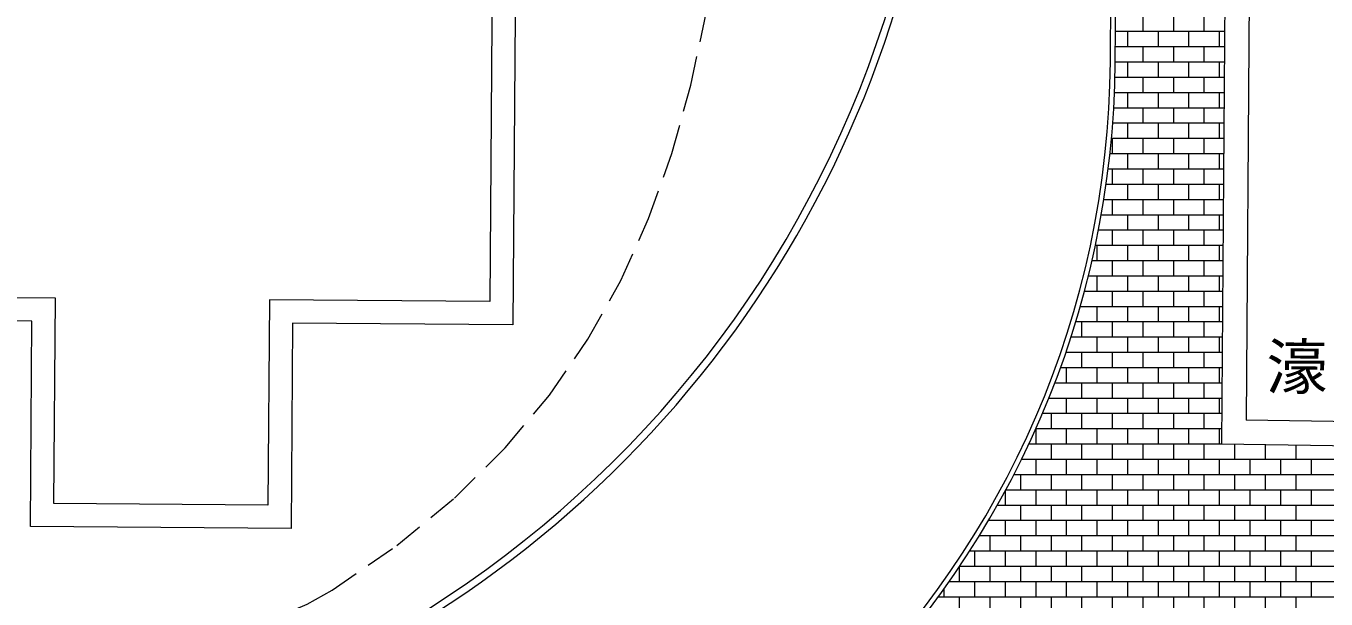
# Model space of a CAD drawing. Units: millimetres, scale not verified. Extents: x -94331 to 144568, y -56598 to 62562.
# Drawn here: x -19843 to 1410, y -19277 to -9902 of the extents above; entities that cross this region are included whole.
import ezdxf
from ezdxf.enums import TextEntityAlignment as Align

# ---------------------------------------------------------------- set-up
doc = ezdxf.new("R2010")
doc.units = ezdxf.units.MM
doc.header["$LTSCALE"] = 400
doc.linetypes.add('DASHED1', pattern=[1.8, 1.2, -0.6])
for name, color, linetype, lineweight in [('0-2_壁', 7, 'Continuous', 9), ('0-3_建具', 7, 'DASHED1', 9), ('0-5_雑', 7, 'Continuous', 9)]:
    doc.layers.add(name, color=color, linetype=linetype, lineweight=lineweight)
doc.layers.add('0-7_ハッチ', color=7, linetype='Continuous')
doc.styles.add('ＭＳ ゴシック', font='')
doc.styles.get('ＭＳ ゴシック').set_extended_font_data('MS Gothic')

msp = doc.modelspace()

# ---------------------------------------------------------------- linework, layer by layer
at = {"layer": '0-2_壁'}
for p, q in [((-2115.4, -10483.9), (-2022.3, 1917.4)), ((-2035.4, -10484.5), (-1942.3, 1916.8)), ((-241.3, -8994.9), (-299.4, -16742.3)), ((155.7, -9397.9), (103.5, -16349)), ((3657.8, -16408.4), (103.5, -16349)), ((3257.2, -16801.7), (-299.4, -16742.3))]:
    msp.add_line(p, q, dxfattribs=at)
for points in [[(-15510.2, -18123.6), (-19770.1, -18091.6), (-19744.9, -14731.7), (-23344.8, -14704.6), (-23230.6, 504.9), (-11770.9, 418.9), (-11885.1, -14790.7), (-15485, -14763.7)], [(-22961.9, -14327.5), (-22853.5, 122.1), (-12153.8, 41.7), (-12262.2, -14407.8), (-15862.1, -14380.8), (-15887.4, -17740.7), (-19387.3, -17714.4), (-19362, -14354.5)]]:
    msp.add_lwpolyline(points, close=True, dxfattribs=at)
for centre, radius, start, end in [((-22829.8, -4328.2), 17880, 269.56982, 349.89873), ((-22829.9, -4328.1), 18000.2, 279.55189, 343.04379), ((-22829.9, -4328.1), 18000.2, 279.55189, 343.04379), ((-17075, -10371.6), 15040, 269.56982, 359.56982), ((-17075, -10371.6), 14960, 269.56982, 359.56982)]:
    msp.add_arc(centre, radius, start, end, dxfattribs=at)
at = {"layer": '0-3_建具'}
msp.add_lwpolyline([(-17211.1, -19758.1), (-16816.5, -19757.4), (-16425.2, -19723.3), (-16034.6, -19649.8), (-15641.9, -19530.7), (-15244.5, -19359.9), (-14839.9, -19131.3), (-13780.5, -18399.4), (-12839.7, -17624.7), (-12010.4, -16805.6), (-11285.3, -15940.5), (-10657.3, -15027.9), (-10119.3, -14065.9), (-9664.1, -13053.1), (-9284.5, -11987.8), (-8973.3, -10868.5), (-8723.3, -9693.4)], dxfattribs=at)
at = {"layer": '0-5_雑'}
for p, q in [((-1585.1, -9739), (-1585.1, -9989)), ((-1085.1, -9739), (-1085.1, -9989)), ((-585.1, -9739), (-585.1, -9989)), ((-2031.7, -9989), (-248.7, -9989)), ((-1835.1, -9989), (-1835.1, -10239)), ((-1335.1, -9989), (-1335.1, -10239)), ((-835.1, -9989), (-835.1, -10239)), ((-335.1, -9989), (-335.1, -10239)), ((-2033.6, -10239), (-250.6, -10239)), ((-1585.1, -10239), (-1585.1, -10489)), ((-1085.1, -10239), (-1085.1, -10489)), ((-585.1, -10239), (-585.1, -10489)), ((-2035.5, -10489), (-252.5, -10489)), ((-1835.1, -10489), (-1835.1, -10739)), ((-1335.1, -10489), (-1335.1, -10739)), ((-835.1, -10489), (-835.1, -10739)), ((-335.1, -10489), (-335.1, -10739)), ((-2039.5, -10739), (-254.4, -10739)), ((-1585.1, -10739), (-1585.1, -10989)), ((-1085.1, -10739), (-1085.1, -10989)), ((-585.1, -10739), (-585.1, -10989)), ((-2047.7, -10989), (-256.2, -10989)), ((-1835.1, -10989), (-1835.1, -11239)), ((-1335.1, -10989), (-1335.1, -11239)), ((-835.1, -10989), (-835.1, -11239)), ((-335.1, -10989), (-335.1, -11239)), ((-2060, -11239), (-258.1, -11239)), ((-1585.1, -11239), (-1585.1, -11489)), ((-1085.1, -11239), (-1085.1, -11489)), ((-585.1, -11239), (-585.1, -11489)), ((-2076.6, -11489), (-260, -11489)), ((-1835.1, -11489), (-1835.1, -11739)), ((-1335.1, -11489), (-1335.1, -11739)), ((-835.1, -11489), (-835.1, -11739)), ((-335.1, -11489), (-335.1, -11739)), ((-2097.3, -11739), (-261.9, -11739)), ((-2085.1, -11739), (-2085.1, -11989)), ((-1585.1, -11739), (-1585.1, -11989)), ((-1085.1, -11739), (-1085.1, -11989)), ((-585.1, -11739), (-585.1, -11989)), ((-2122.2, -11989), (-263.7, -11989)), ((-1835.1, -11989), (-1835.1, -12239)), ((-1335.1, -11989), (-1335.1, -12239)), ((-835.1, -11989), (-835.1, -12239)), ((-335.1, -11989), (-335.1, -12239)), ((-2151.4, -12239), (-265.6, -12239)), ((-2085.1, -12239), (-2085.1, -12489)), ((-1585.1, -12239), (-1585.1, -12489)), ((-1085.1, -12239), (-1085.1, -12489)), ((-585.1, -12239), (-585.1, -12489)), ((-2184.8, -12489), (-267.5, -12489)), ((-1835.1, -12489), (-1835.1, -12739)), ((-1335.1, -12489), (-1335.1, -12739)), ((-835.1, -12489), (-835.1, -12739)), ((-335.1, -12489), (-335.1, -12739)), ((-2222.5, -12739), (-269.4, -12739)), ((-2085.1, -12739), (-2085.1, -12989)), ((-1585.1, -12739), (-1585.1, -12989)), ((-1085.1, -12739), (-1085.1, -12989)), ((-585.1, -12739), (-585.1, -12989)), ((-2264.5, -12989), (-271.3, -12989)), ((-1835.1, -12989), (-1835.1, -13239)), ((-1335.1, -12989), (-1335.1, -13239)), ((-835.1, -12989), (-835.1, -13239)), ((-335.1, -12989), (-335.1, -13239)), ((-2310.9, -13239), (-273.1, -13239)), ((-2085.1, -13239), (-2085.1, -13489)), ((-1585.1, -13239), (-1585.1, -13489)), ((-1085.1, -13239), (-1085.1, -13489)), ((-585.1, -13239), (-585.1, -13489)), ((-2361.6, -13489), (-275, -13489)), ((-2335.1, -13489), (-2335.1, -13739)), ((-1835.1, -13489), (-1835.1, -13739)), ((-1335.1, -13489), (-1335.1, -13739)), ((-835.1, -13489), (-835.1, -13739)), ((-335.1, -13489), (-335.1, -13739)), ((-2416.8, -13739), (-276.9, -13739)), ((-2085.1, -13739), (-2085.1, -13989)), ((-1585.1, -13739), (-1585.1, -13989)), ((-1085.1, -13739), (-1085.1, -13989)), ((-585.1, -13739), (-585.1, -13989)), ((-2476.5, -13989), (-278.8, -13989)), ((-2335.1, -13989), (-2335.1, -14239)), ((-1835.1, -13989), (-1835.1, -14239)), ((-1335.1, -13989), (-1335.1, -14239)), ((-835.1, -13989), (-835.1, -14239)), ((-335.1, -13989), (-335.1, -14239)), ((-2540.7, -14239), (-280.6, -14239)), ((-2085.1, -14239), (-2085.1, -14489)), ((-1585.1, -14239), (-1585.1, -14489)), ((-1085.1, -14239), (-1085.1, -14489)), ((-585.1, -14239), (-585.1, -14489)), ((-2609.6, -14489), (-282.5, -14489)), ((-2335.1, -14489), (-2335.1, -14739)), ((-1835.1, -14489), (-1835.1, -14739)), ((-1335.1, -14489), (-1335.1, -14739)), ((-835.1, -14489), (-835.1, -14739)), ((-335.1, -14489), (-335.1, -14739)), ((-2683.1, -14739), (-284.4, -14739)), ((-2585.1, -14739), (-2585.1, -14989)), ((-2085.1, -14739), (-2085.1, -14989)), ((-1585.1, -14739), (-1585.1, -14989)), ((-1085.1, -14739), (-1085.1, -14989)), ((-585.1, -14739), (-585.1, -14989)), ((-2761.3, -14989), (-286.3, -14989)), ((-2335.1, -14989), (-2335.1, -15239)), ((-1835.1, -14989), (-1835.1, -15239)), ((-1335.1, -14989), (-1335.1, -15239)), ((-835.1, -14989), (-835.1, -15239)), ((-335.1, -14989), (-335.1, -15239)), ((-2844.4, -15239), (-288.1, -15239)), ((-2585.1, -15239), (-2585.1, -15489)), ((-2085.1, -15239), (-2085.1, -15489)), ((-1585.1, -15239), (-1585.1, -15489)), ((-1085.1, -15239), (-1085.1, -15489)), ((-585.1, -15239), (-585.1, -15489)), ((-2932.4, -15489), (-290, -15489)), ((-2835.1, -15489), (-2835.1, -15739)), ((-2335.1, -15489), (-2335.1, -15739)), ((-1835.1, -15489), (-1835.1, -15739)), ((-1335.1, -15489), (-1335.1, -15739)), ((-835.1, -15489), (-835.1, -15739)), ((-335.1, -15489), (-335.1, -15739)), ((-3025.3, -15739), (-291.9, -15739)), ((-2585.1, -15739), (-2585.1, -15989)), ((-2085.1, -15739), (-2085.1, -15989)), ((-1585.1, -15739), (-1585.1, -15989)), ((-1085.1, -15739), (-1085.1, -15989)), ((-585.1, -15739), (-585.1, -15989)), ((-3123.4, -15989), (-293.8, -15989)), ((-2835.1, -15989), (-2835.1, -16239)), ((-2335.1, -15989), (-2335.1, -16239)), ((-1835.1, -15989), (-1835.1, -16239)), ((-1335.1, -15989), (-1335.1, -16239)), ((-835.1, -15989), (-835.1, -16239)), ((-335.1, -15989), (-335.1, -16239)), ((-3226.7, -16239), (-295.7, -16239)), ((-3085.1, -16239), (-3085.1, -16489)), ((-2585.1, -16239), (-2585.1, -16489)), ((-2085.1, -16239), (-2085.1, -16489)), ((-1585.1, -16239), (-1585.1, -16489)), ((-1085.1, -16239), (-1085.1, -16489)), ((-585.1, -16239), (-585.1, -16489)), ((-3335.3, -16489), (-297.5, -16489)), ((-3335.1, -16489), (-3335.1, -16739)), ((-2835.1, -16489), (-2835.1, -16739)), ((-2335.1, -16489), (-2335.1, -16739)), ((-1835.1, -16489), (-1835.1, -16739)), ((-1335.1, -16489), (-1335.1, -16739)), ((-835.1, -16489), (-835.1, -16739)), ((-335.1, -16489), (-335.1, -16739)), ((-3449.4, -16739), (-299.4, -16739)), ((-3085.1, -16739), (-3085.1, -16989)), ((-2585.1, -16739), (-2585.1, -16989)), ((-2085.1, -16739), (-2085.1, -16989)), ((-1585.1, -16739), (-1585.1, -16989)), ((-1085.1, -16739), (-1085.1, -16989)), ((-585.1, -16739), (-585.1, -16989)), ((-85.1, -16745.9), (-85.1, -16989)), ((414.9, -16754.2), (414.9, -16989)), ((914.9, -16762.6), (914.9, -16989)), ((-3569, -16989), (3256.9, -16989)), ((-3335.1, -16989), (-3335.1, -17239)), ((-2835.1, -16989), (-2835.1, -17239)), ((-2335.1, -16989), (-2335.1, -17239)), ((-1835.1, -16989), (-1835.1, -17239)), ((-1335.1, -16989), (-1335.1, -17239)), ((-835.1, -16989), (-835.1, -17239)), ((-335.1, -16989), (-335.1, -17239)), ((164.9, -16989), (164.9, -17239)), ((664.9, -16989), (664.9, -17239)), ((1164.9, -16989), (1164.9, -17239)), ((-3694.4, -17239), (3256.5, -17239)), ((-3585.1, -17239), (-3585.1, -17489)), ((-3085.1, -17239), (-3085.1, -17489)), ((-2585.1, -17239), (-2585.1, -17489)), ((-2085.1, -17239), (-2085.1, -17489)), ((-1585.1, -17239), (-1585.1, -17489)), ((-1085.1, -17239), (-1085.1, -17489)), ((-585.1, -17239), (-585.1, -17489)), ((-85.1, -17239), (-85.1, -17489)), ((414.9, -17239), (414.9, -17489)), ((914.9, -17239), (914.9, -17489)), ((-3835.1, -17506.5), (-3835.1, -17739)), ((-3825.7, -17489), (3256.1, -17489)), ((-3335.1, -17489), (-3335.1, -17739)), ((-2835.1, -17489), (-2835.1, -17739)), ((-2335.1, -17489), (-2335.1, -17739)), ((-1835.1, -17489), (-1835.1, -17739)), ((-1335.1, -17489), (-1335.1, -17739)), ((-835.1, -17489), (-835.1, -17739)), ((-335.1, -17489), (-335.1, -17739)), ((164.9, -17489), (164.9, -17739)), ((664.9, -17489), (664.9, -17739)), ((1164.9, -17489), (1164.9, -17739)), ((-3963, -17739), (3255.7, -17739)), ((-3585.1, -17739), (-3585.1, -17989)), ((-3085.1, -17739), (-3085.1, -17989)), ((-2585.1, -17739), (-2585.1, -17989)), ((-2085.1, -17739), (-2085.1, -17989)), ((-1585.1, -17739), (-1585.1, -17989)), ((-1085.1, -17739), (-1085.1, -17989)), ((-585.1, -17739), (-585.1, -17989)), ((-85.1, -17739), (-85.1, -17989)), ((414.9, -17739), (414.9, -17989)), ((914.9, -17739), (914.9, -17989)), ((-4106.7, -17989), (3255.3, -17989)), ((-3835.1, -17989), (-3835.1, -18239)), ((-3335.1, -17989), (-3335.1, -18239)), ((-2835.1, -17989), (-2835.1, -18239)), ((-2335.1, -17989), (-2335.1, -18239)), ((-1835.1, -17989), (-1835.1, -18239)), ((-1335.1, -17989), (-1335.1, -18239)), ((-835.1, -17989), (-835.1, -18239)), ((-335.1, -17989), (-335.1, -18239)), ((164.9, -17989), (164.9, -18239)), ((664.9, -17989), (664.9, -18239)), ((1164.9, -17989), (1164.9, -18239)), ((-4256.8, -18239), (3254.9, -18239)), ((-4085.1, -18239), (-4085.1, -18489)), ((-3585.1, -18239), (-3585.1, -18489)), ((-3085.1, -18239), (-3085.1, -18489)), ((-2585.1, -18239), (-2585.1, -18489)), ((-2085.1, -18239), (-2085.1, -18489)), ((-1585.1, -18239), (-1585.1, -18489)), ((-1085.1, -18239), (-1085.1, -18489)), ((-585.1, -18239), (-585.1, -18489)), ((-85.1, -18239), (-85.1, -18489)), ((414.9, -18239), (414.9, -18489)), ((914.9, -18239), (914.9, -18489)), ((-4413.6, -18489), (3254.5, -18489)), ((-4335.1, -18489), (-4335.1, -18739)), ((-3835.1, -18489), (-3835.1, -18739)), ((-3335.1, -18489), (-3335.1, -18739)), ((-2835.1, -18489), (-2835.1, -18739)), ((-2335.1, -18489), (-2335.1, -18739)), ((-1835.1, -18489), (-1835.1, -18739)), ((-1335.1, -18489), (-1335.1, -18739)), ((-835.1, -18489), (-835.1, -18739)), ((-335.1, -18489), (-335.1, -18739)), ((164.9, -18489), (164.9, -18739)), ((664.9, -18489), (664.9, -18739)), ((1164.9, -18489), (1164.9, -18739)), ((-4585.1, -18739), (-4585.1, -18989)), ((-4577.5, -18739), (3254.1, -18739)), ((-4085.1, -18739), (-4085.1, -18989)), ((-3585.1, -18739), (-3585.1, -18989)), ((-3085.1, -18739), (-3085.1, -18989)), ((-2585.1, -18739), (-2585.1, -18989)), ((-2085.1, -18739), (-2085.1, -18989)), ((-1585.1, -18739), (-1585.1, -18989)), ((-1085.1, -18739), (-1085.1, -18989)), ((-585.1, -18739), (-585.1, -18989)), ((-85.1, -18739), (-85.1, -18989)), ((414.9, -18739), (414.9, -18989)), ((914.9, -18739), (914.9, -18989)), ((-4835.1, -19111.5), (-4835.1, -19239)), ((-4748.5, -18989), (3253.7, -18989)), ((-4335.1, -18989), (-4335.1, -19239)), ((-3835.1, -18989), (-3835.1, -19239)), ((-3335.1, -18989), (-3335.1, -19239)), ((-2835.1, -18989), (-2835.1, -19239)), ((-2335.1, -18989), (-2335.1, -19239)), ((-1835.1, -18989), (-1835.1, -19239)), ((-1335.1, -18989), (-1335.1, -19239)), ((-835.1, -18989), (-835.1, -19239)), ((-335.1, -18989), (-335.1, -19239)), ((164.9, -18989), (164.9, -19239)), ((664.9, -18989), (664.9, -19239)), ((1164.9, -18989), (1164.9, -19239)), ((-4927.1, -19239), (3253.3, -19239)), ((-4585.1, -19239), (-4585.1, -19489)), ((-4085.1, -19239), (-4085.1, -19489)), ((-3585.1, -19239), (-3585.1, -19489)), ((-3085.1, -19239), (-3085.1, -19489)), ((-2585.1, -19239), (-2585.1, -19489)), ((-2085.1, -19239), (-2085.1, -19489)), ((-1585.1, -19239), (-1585.1, -19489)), ((-1085.1, -19239), (-1085.1, -19489)), ((-585.1, -19239), (-585.1, -19489)), ((-85.1, -19239), (-85.1, -19489)), ((414.9, -19239), (414.9, -19489)), ((914.9, -19239), (914.9, -19489))]:
    msp.add_line(p, q, dxfattribs=at)

# ---------------------------------------------------------------- texts
at = {"layer": '0-7_ハッチ', "style": 'ＭＳ ゴシック'}
msp.add_text('濠', height=733.1, rotation=359.57, dxfattribs=at).set_placement((429.6, -16061.7), align=Align.BOTTOM_LEFT)

doc.saveas('drawing.dxf')
